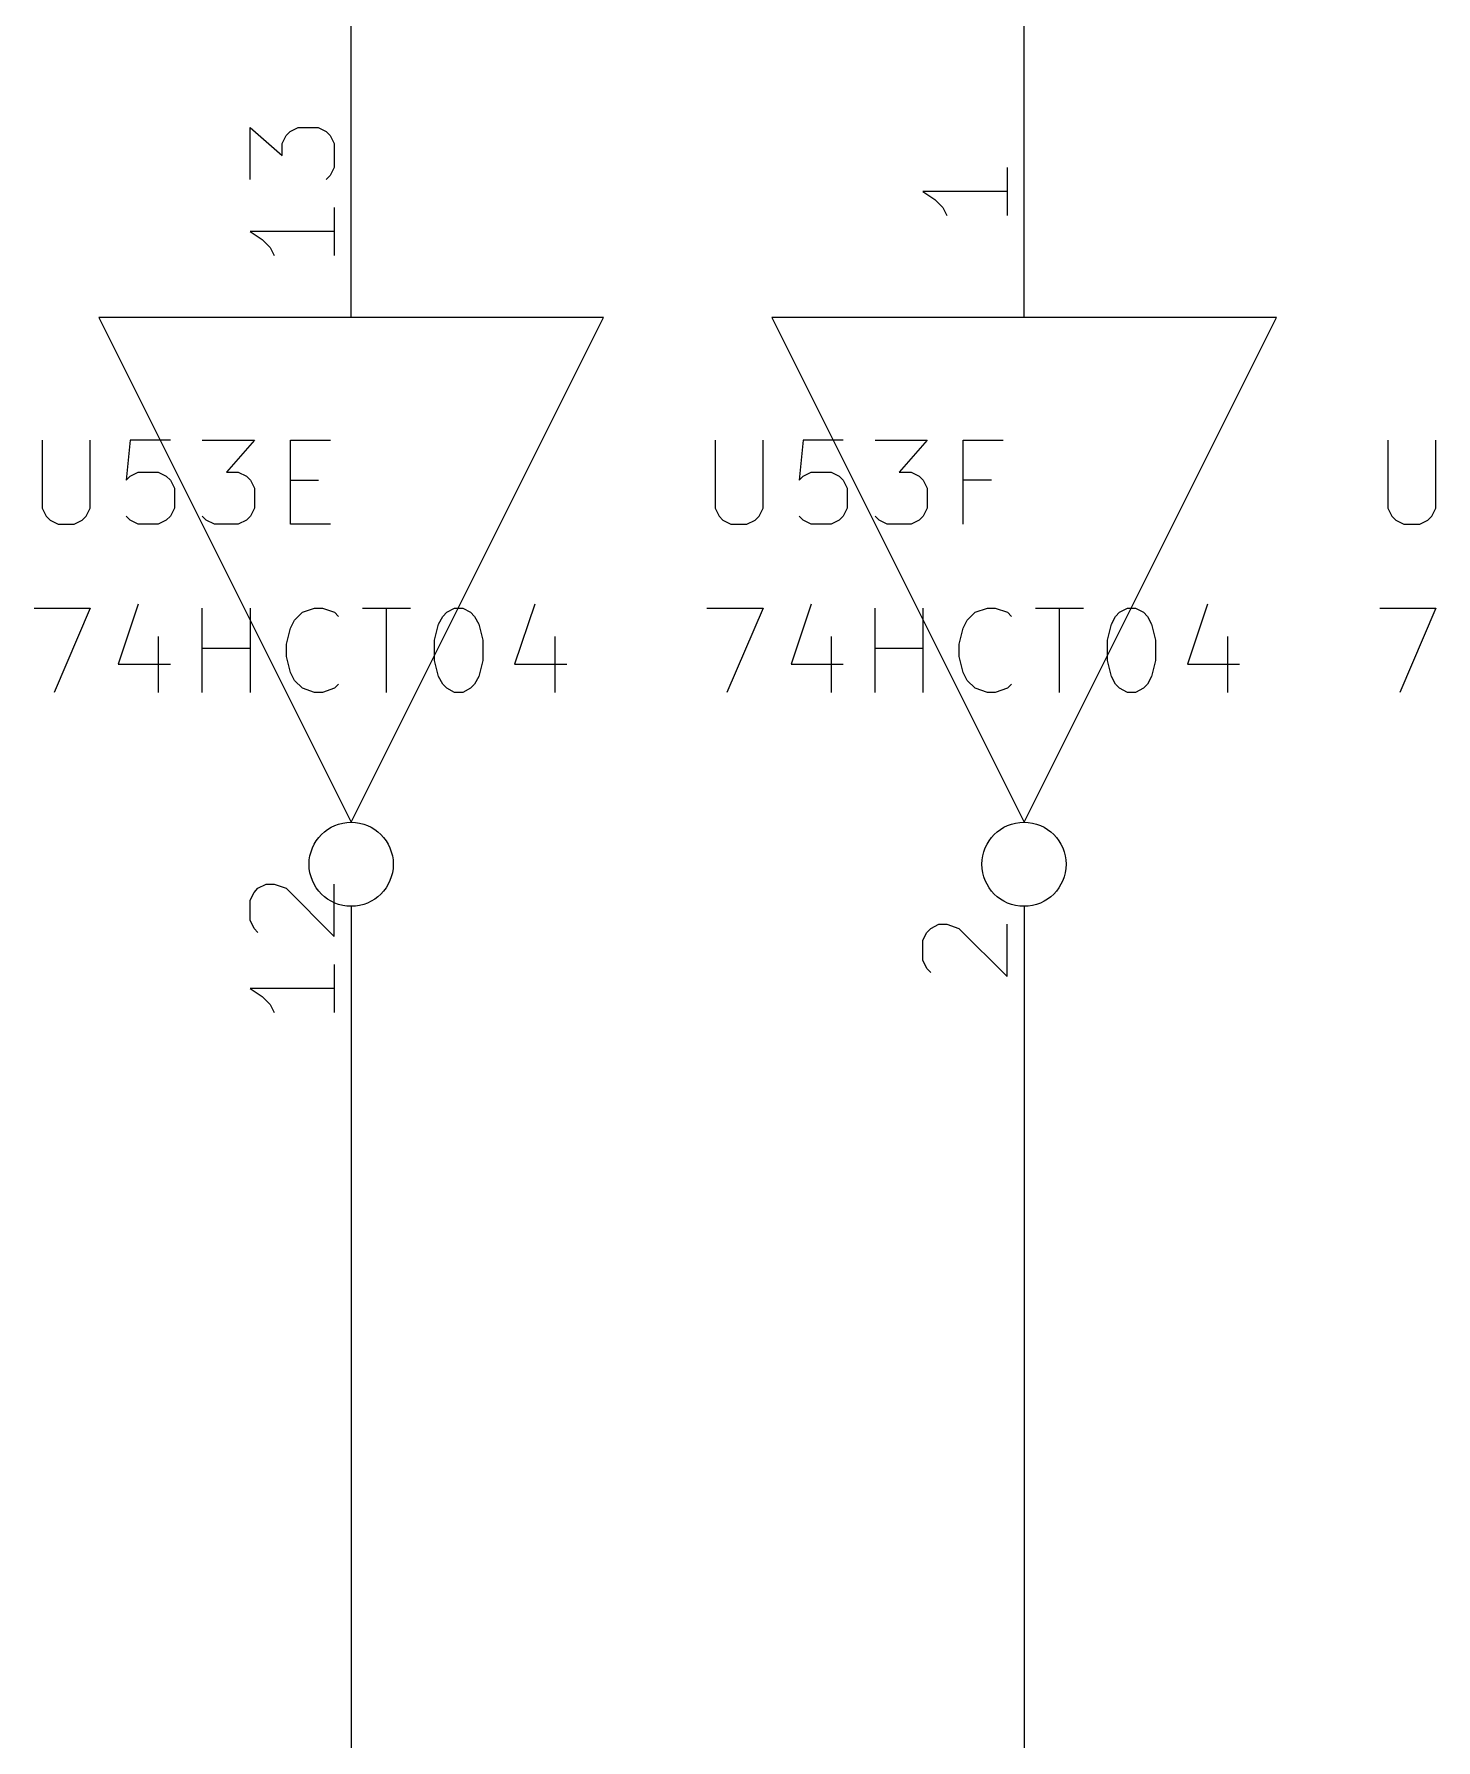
# Model space of a CAD drawing. Extents: x 0.4 to 16.1, y -11.3 to -0.4.
# Drawn here: x 3.312 to 4.145, y -3.846 to -2.831 of the extents above; entities that cross this region are included whole.
import ezdxf

# ---------------------------------------------------------------- set-up
doc = ezdxf.new("R2010")
doc.units = 0
doc.header["$MEASUREMENT"] = 0
for name, color, linetype in [('CYAN2', 4, 'CONTINUOUS'), ('GREEN3', 91, 'CONTINUOUS'), ('LYELLOW', 51, 'CONTINUOUS'), ('RED2', 1, 'CONTINUOUS'), ('RED3', 11, 'CONTINUOUS')]:
    doc.layers.add(name, color=color, linetype=linetype)

msp = doc.modelspace()

# ---------------------------------------------------------------- linework, layer by layer
at = {"layer": 'CYAN2', "linetype": 'CONTINUOUS'}
for p, q in [((3.3163, -3.0728), (3.3163, -3.1133)), ((3.3163, -3.0728), (3.3163, -3.1133)), ((3.3449, -3.1133), (3.3449, -3.0728)), ((3.3449, -3.1133), (3.3449, -3.0728)), ((3.3687, -3.0728), (3.3663, -3.0966)), ((3.3687, -3.0728), (3.3663, -3.0966)), ((3.3925, -3.0728), (3.3687, -3.0728)), ((3.3925, -3.0728), (3.3687, -3.0728)), ((3.4115, -3.0728), (3.4425, -3.0728)), ((3.4115, -3.0728), (3.4425, -3.0728)), ((3.4425, -3.0728), (3.4258, -3.0918)), ((3.4425, -3.0728), (3.4258, -3.0918)), ((3.4639, -3.1228), (3.4639, -3.0728)), ((3.4639, -3.0728), (3.4877, -3.0728)), ((3.4639, -3.1228), (3.4639, -3.0728)), ((3.4639, -3.0728), (3.4877, -3.0728)), ((3.7163, -3.0728), (3.7163, -3.1133)), ((3.7163, -3.0728), (3.7163, -3.1133)), ((3.7449, -3.1133), (3.7449, -3.0728)), ((3.7449, -3.1133), (3.7449, -3.0728)), ((3.7687, -3.0728), (3.7663, -3.0966)), ((3.7687, -3.0728), (3.7663, -3.0966)), ((3.7925, -3.0728), (3.7687, -3.0728)), ((3.7925, -3.0728), (3.7687, -3.0728)), ((3.8115, -3.0728), (3.8425, -3.0728)), ((3.8115, -3.0728), (3.8425, -3.0728)), ((3.8425, -3.0728), (3.8258, -3.0918)), ((3.8425, -3.0728), (3.8258, -3.0918)), ((3.8639, -3.1228), (3.8639, -3.0728)), ((3.8639, -3.0728), (3.8877, -3.0728)), ((3.8639, -3.1228), (3.8639, -3.0728)), ((3.8639, -3.0728), (3.8877, -3.0728)), ((4.1163, -3.0728), (4.1163, -3.1133)), ((4.1163, -3.0728), (4.1163, -3.1133)), ((4.1449, -3.1133), (4.1449, -3.0728)), ((4.1449, -3.1133), (4.1449, -3.0728)), ((3.3687, -3.0942), (3.3734, -3.0918)), ((3.3687, -3.0942), (3.3734, -3.0918)), ((3.3734, -3.0918), (3.3853, -3.0918)), ((3.3734, -3.0918), (3.3853, -3.0918)), ((3.3853, -3.0918), (3.3901, -3.0942)), ((3.3853, -3.0918), (3.3901, -3.0942)), ((3.4258, -3.0918), (3.4329, -3.0918)), ((3.4258, -3.0918), (3.4329, -3.0918)), ((3.4329, -3.0918), (3.4377, -3.0942)), ((3.4329, -3.0918), (3.4377, -3.0942)), ((3.7687, -3.0942), (3.7734, -3.0918)), ((3.7687, -3.0942), (3.7734, -3.0918)), ((3.7734, -3.0918), (3.7853, -3.0918)), ((3.7734, -3.0918), (3.7853, -3.0918)), ((3.7853, -3.0918), (3.7901, -3.0942)), ((3.7853, -3.0918), (3.7901, -3.0942)), ((3.8258, -3.0918), (3.8329, -3.0918)), ((3.8258, -3.0918), (3.8329, -3.0918)), ((3.8329, -3.0918), (3.8377, -3.0942)), ((3.8329, -3.0918), (3.8377, -3.0942)), ((3.3663, -3.0966), (3.3687, -3.0942)), ((3.3663, -3.0966), (3.3687, -3.0942)), ((3.3901, -3.0942), (3.3925, -3.0966)), ((3.3901, -3.0942), (3.3925, -3.0966)), ((3.3925, -3.0966), (3.3949, -3.1014)), ((3.3925, -3.0966), (3.3949, -3.1014)), ((3.3949, -3.1014), (3.3949, -3.1133)), ((3.3949, -3.1014), (3.3949, -3.1133)), ((3.4377, -3.0942), (3.4401, -3.0966)), ((3.4377, -3.0942), (3.4401, -3.0966)), ((3.4401, -3.0966), (3.4425, -3.1014)), ((3.4401, -3.0966), (3.4425, -3.1014)), ((3.4425, -3.1014), (3.4425, -3.1133)), ((3.4425, -3.1014), (3.4425, -3.1133)), ((3.4639, -3.0966), (3.4806, -3.0966)), ((3.4639, -3.0966), (3.4806, -3.0966)), ((3.7663, -3.0966), (3.7687, -3.0942)), ((3.7663, -3.0966), (3.7687, -3.0942)), ((3.7901, -3.0942), (3.7925, -3.0966)), ((3.7901, -3.0942), (3.7925, -3.0966)), ((3.7925, -3.0966), (3.7949, -3.1014)), ((3.7925, -3.0966), (3.7949, -3.1014)), ((3.7949, -3.1014), (3.7949, -3.1133)), ((3.7949, -3.1014), (3.7949, -3.1133)), ((3.8377, -3.0942), (3.8401, -3.0966)), ((3.8377, -3.0942), (3.8401, -3.0966)), ((3.8401, -3.0966), (3.8425, -3.1014)), ((3.8401, -3.0966), (3.8425, -3.1014)), ((3.8425, -3.1014), (3.8425, -3.1133)), ((3.8425, -3.1014), (3.8425, -3.1133)), ((3.8806, -3.0966), (3.8639, -3.0966)), ((3.8806, -3.0966), (3.8639, -3.0966)), ((3.3163, -3.1133), (3.3187, -3.118)), ((3.3163, -3.1133), (3.3187, -3.118)), ((3.3187, -3.118), (3.321, -3.1204)), ((3.3187, -3.118), (3.321, -3.1204)), ((3.321, -3.1204), (3.3258, -3.1228)), ((3.321, -3.1204), (3.3258, -3.1228)), ((3.3258, -3.1228), (3.3353, -3.1228)), ((3.3258, -3.1228), (3.3353, -3.1228)), ((3.3353, -3.1228), (3.3401, -3.1204)), ((3.3353, -3.1228), (3.3401, -3.1204)), ((3.3401, -3.1204), (3.3425, -3.118)), ((3.3401, -3.1204), (3.3425, -3.118)), ((3.3425, -3.118), (3.3449, -3.1133)), ((3.3425, -3.118), (3.3449, -3.1133)), ((3.3687, -3.1204), (3.3663, -3.118)), ((3.3687, -3.1204), (3.3663, -3.118)), ((3.3734, -3.1228), (3.3687, -3.1204)), ((3.3734, -3.1228), (3.3687, -3.1204)), ((3.3853, -3.1228), (3.3734, -3.1228)), ((3.3853, -3.1228), (3.3734, -3.1228)), ((3.3901, -3.1204), (3.3853, -3.1228)), ((3.3901, -3.1204), (3.3853, -3.1228)), ((3.3925, -3.118), (3.3901, -3.1204)), ((3.3925, -3.118), (3.3901, -3.1204)), ((3.3949, -3.1133), (3.3925, -3.118)), ((3.3949, -3.1133), (3.3925, -3.118)), ((3.4139, -3.1204), (3.4115, -3.118)), ((3.4139, -3.1204), (3.4115, -3.118)), ((3.4187, -3.1228), (3.4139, -3.1204)), ((3.4187, -3.1228), (3.4139, -3.1204)), ((3.4329, -3.1228), (3.4187, -3.1228)), ((3.4329, -3.1228), (3.4187, -3.1228)), ((3.4377, -3.1204), (3.4329, -3.1228)), ((3.4377, -3.1204), (3.4329, -3.1228)), ((3.4401, -3.118), (3.4377, -3.1204)), ((3.4401, -3.118), (3.4377, -3.1204)), ((3.4425, -3.1133), (3.4401, -3.118)), ((3.4425, -3.1133), (3.4401, -3.118)), ((3.4877, -3.1228), (3.4639, -3.1228)), ((3.4877, -3.1228), (3.4639, -3.1228)), ((3.7163, -3.1133), (3.7187, -3.118)), ((3.7163, -3.1133), (3.7187, -3.118)), ((3.7187, -3.118), (3.721, -3.1204)), ((3.7187, -3.118), (3.721, -3.1204)), ((3.721, -3.1204), (3.7258, -3.1228)), ((3.721, -3.1204), (3.7258, -3.1228)), ((3.7258, -3.1228), (3.7353, -3.1228)), ((3.7258, -3.1228), (3.7353, -3.1228)), ((3.7353, -3.1228), (3.7401, -3.1204)), ((3.7353, -3.1228), (3.7401, -3.1204)), ((3.7401, -3.1204), (3.7425, -3.118)), ((3.7401, -3.1204), (3.7425, -3.118)), ((3.7425, -3.118), (3.7449, -3.1133)), ((3.7425, -3.118), (3.7449, -3.1133)), ((3.7687, -3.1204), (3.7663, -3.118)), ((3.7687, -3.1204), (3.7663, -3.118)), ((3.7734, -3.1228), (3.7687, -3.1204)), ((3.7734, -3.1228), (3.7687, -3.1204)), ((3.7853, -3.1228), (3.7734, -3.1228)), ((3.7853, -3.1228), (3.7734, -3.1228)), ((3.7901, -3.1204), (3.7853, -3.1228)), ((3.7901, -3.1204), (3.7853, -3.1228)), ((3.7925, -3.118), (3.7901, -3.1204)), ((3.7925, -3.118), (3.7901, -3.1204)), ((3.7949, -3.1133), (3.7925, -3.118)), ((3.7949, -3.1133), (3.7925, -3.118)), ((3.8139, -3.1204), (3.8115, -3.118)), ((3.8139, -3.1204), (3.8115, -3.118)), ((3.8187, -3.1228), (3.8139, -3.1204)), ((3.8187, -3.1228), (3.8139, -3.1204)), ((3.8329, -3.1228), (3.8187, -3.1228)), ((3.8329, -3.1228), (3.8187, -3.1228)), ((3.8377, -3.1204), (3.8329, -3.1228)), ((3.8377, -3.1204), (3.8329, -3.1228)), ((3.8401, -3.118), (3.8377, -3.1204)), ((3.8401, -3.118), (3.8377, -3.1204)), ((3.8425, -3.1133), (3.8401, -3.118)), ((3.8425, -3.1133), (3.8401, -3.118)), ((4.1163, -3.1133), (4.1187, -3.118)), ((4.1163, -3.1133), (4.1187, -3.118)), ((4.1187, -3.118), (4.121, -3.1204)), ((4.1187, -3.118), (4.121, -3.1204)), ((4.121, -3.1204), (4.1258, -3.1228)), ((4.121, -3.1204), (4.1258, -3.1228)), ((4.1258, -3.1228), (4.1353, -3.1228)), ((4.1258, -3.1228), (4.1353, -3.1228)), ((4.1353, -3.1228), (4.1401, -3.1204)), ((4.1353, -3.1228), (4.1401, -3.1204)), ((4.1401, -3.1204), (4.1425, -3.118)), ((4.1401, -3.1204), (4.1425, -3.118)), ((4.1425, -3.118), (4.1449, -3.1133)), ((4.1425, -3.118), (4.1449, -3.1133)), ((3.3115, -3.1728), (3.3449, -3.1728)), ((3.3115, -3.1728), (3.3449, -3.1728)), ((3.3449, -3.1728), (3.3234, -3.2228)), ((3.3449, -3.1728), (3.3234, -3.2228)), ((3.3734, -3.1704), (3.3615, -3.2061)), ((3.3734, -3.1704), (3.3615, -3.2061)), ((3.4115, -3.2228), (3.4115, -3.1728)), ((3.4115, -3.2228), (3.4115, -3.1728)), ((3.4401, -3.2228), (3.4401, -3.1728)), ((3.4401, -3.2228), (3.4401, -3.1728)), ((3.471, -3.1752), (3.4782, -3.1728)), ((3.471, -3.1752), (3.4782, -3.1728)), ((3.4782, -3.1728), (3.4829, -3.1728)), ((3.4782, -3.1728), (3.4829, -3.1728)), ((3.4829, -3.1728), (3.4901, -3.1752)), ((3.4829, -3.1728), (3.4901, -3.1752)), ((3.5068, -3.1728), (3.5353, -3.1728)), ((3.5068, -3.1728), (3.5353, -3.1728)), ((3.521, -3.2228), (3.521, -3.1728)), ((3.521, -3.2228), (3.521, -3.1728)), ((3.5568, -3.1752), (3.5615, -3.1728)), ((3.5568, -3.1752), (3.5615, -3.1728)), ((3.5615, -3.1728), (3.5663, -3.1728)), ((3.5615, -3.1728), (3.5663, -3.1728)), ((3.5663, -3.1728), (3.571, -3.1752)), ((3.5663, -3.1728), (3.571, -3.1752)), ((3.6091, -3.1704), (3.5972, -3.2061)), ((3.6091, -3.1704), (3.5972, -3.2061)), ((3.7115, -3.1728), (3.7449, -3.1728)), ((3.7115, -3.1728), (3.7449, -3.1728)), ((3.7449, -3.1728), (3.7234, -3.2228)), ((3.7449, -3.1728), (3.7234, -3.2228)), ((3.7734, -3.1704), (3.7615, -3.2061)), ((3.7734, -3.1704), (3.7615, -3.2061)), ((3.8115, -3.2228), (3.8115, -3.1728)), ((3.8115, -3.2228), (3.8115, -3.1728)), ((3.8401, -3.2228), (3.8401, -3.1728)), ((3.8401, -3.2228), (3.8401, -3.1728)), ((3.871, -3.1752), (3.8782, -3.1728)), ((3.871, -3.1752), (3.8782, -3.1728)), ((3.8782, -3.1728), (3.8829, -3.1728)), ((3.8782, -3.1728), (3.8829, -3.1728)), ((3.8829, -3.1728), (3.8901, -3.1752)), ((3.8829, -3.1728), (3.8901, -3.1752)), ((3.9068, -3.1728), (3.9353, -3.1728)), ((3.9068, -3.1728), (3.9353, -3.1728)), ((3.921, -3.2228), (3.921, -3.1728)), ((3.921, -3.2228), (3.921, -3.1728)), ((3.9568, -3.1752), (3.9615, -3.1728)), ((3.9568, -3.1752), (3.9615, -3.1728)), ((3.9615, -3.1728), (3.9663, -3.1728)), ((3.9615, -3.1728), (3.9663, -3.1728)), ((3.9663, -3.1728), (3.971, -3.1752)), ((3.9663, -3.1728), (3.971, -3.1752)), ((4.0091, -3.1704), (3.9972, -3.2061)), ((4.0091, -3.1704), (3.9972, -3.2061)), ((4.1115, -3.1728), (4.1449, -3.1728)), ((4.1115, -3.1728), (4.1449, -3.1728)), ((4.1449, -3.1728), (4.1234, -3.2228)), ((4.1449, -3.1728), (4.1234, -3.2228)), ((3.4639, -3.1847), (3.4663, -3.1799)), ((3.4639, -3.1847), (3.4663, -3.1799)), ((3.4663, -3.1799), (3.471, -3.1752)), ((3.4663, -3.1799), (3.471, -3.1752)), ((3.4901, -3.1752), (3.4925, -3.1776)), ((3.4901, -3.1752), (3.4925, -3.1776)), ((3.5496, -3.1918), (3.552, -3.1823)), ((3.5496, -3.1918), (3.552, -3.1823)), ((3.552, -3.1823), (3.5544, -3.1776)), ((3.552, -3.1823), (3.5544, -3.1776)), ((3.5544, -3.1776), (3.5568, -3.1752)), ((3.5544, -3.1776), (3.5568, -3.1752)), ((3.571, -3.1752), (3.5734, -3.1776)), ((3.571, -3.1752), (3.5734, -3.1776)), ((3.5734, -3.1776), (3.5758, -3.1823)), ((3.5734, -3.1776), (3.5758, -3.1823)), ((3.5758, -3.1823), (3.5782, -3.1918)), ((3.5758, -3.1823), (3.5782, -3.1918)), ((3.8639, -3.1847), (3.8663, -3.1799)), ((3.8639, -3.1847), (3.8663, -3.1799)), ((3.8663, -3.1799), (3.871, -3.1752)), ((3.8663, -3.1799), (3.871, -3.1752)), ((3.8901, -3.1752), (3.8925, -3.1776)), ((3.8901, -3.1752), (3.8925, -3.1776)), ((3.9496, -3.1918), (3.952, -3.1823)), ((3.9496, -3.1918), (3.952, -3.1823)), ((3.952, -3.1823), (3.9544, -3.1776)), ((3.952, -3.1823), (3.9544, -3.1776)), ((3.9544, -3.1776), (3.9568, -3.1752)), ((3.9544, -3.1776), (3.9568, -3.1752)), ((3.971, -3.1752), (3.9734, -3.1776)), ((3.971, -3.1752), (3.9734, -3.1776)), ((3.9734, -3.1776), (3.9758, -3.1823)), ((3.9734, -3.1776), (3.9758, -3.1823)), ((3.9758, -3.1823), (3.9782, -3.1918)), ((3.9758, -3.1823), (3.9782, -3.1918)), ((3.3853, -3.1895), (3.3853, -3.2228)), ((3.3853, -3.1895), (3.3853, -3.2228)), ((3.4615, -3.1942), (3.4639, -3.1847)), ((3.4615, -3.1942), (3.4639, -3.1847)), ((3.4615, -3.2014), (3.4615, -3.1942)), ((3.4615, -3.2014), (3.4615, -3.1942)), ((3.5496, -3.2038), (3.5496, -3.1918)), ((3.5496, -3.2038), (3.5496, -3.1918)), ((3.5782, -3.1918), (3.5782, -3.2038)), ((3.5782, -3.1918), (3.5782, -3.2038)), ((3.621, -3.1895), (3.621, -3.2228)), ((3.621, -3.1895), (3.621, -3.2228)), ((3.7853, -3.1895), (3.7853, -3.2228)), ((3.7853, -3.1895), (3.7853, -3.2228)), ((3.8615, -3.1942), (3.8639, -3.1847)), ((3.8615, -3.1942), (3.8639, -3.1847)), ((3.8615, -3.2014), (3.8615, -3.1942)), ((3.8615, -3.2014), (3.8615, -3.1942)), ((3.9496, -3.2038), (3.9496, -3.1918)), ((3.9496, -3.2038), (3.9496, -3.1918)), ((3.9782, -3.1918), (3.9782, -3.2038)), ((3.9782, -3.1918), (3.9782, -3.2038)), ((4.021, -3.1895), (4.021, -3.2228)), ((4.021, -3.1895), (4.021, -3.2228)), ((3.4115, -3.1966), (3.4401, -3.1966)), ((3.4115, -3.1966), (3.4401, -3.1966)), ((3.4639, -3.2109), (3.4615, -3.2014)), ((3.4639, -3.2109), (3.4615, -3.2014)), ((3.552, -3.2133), (3.5496, -3.2038)), ((3.552, -3.2133), (3.5496, -3.2038)), ((3.5782, -3.2038), (3.5758, -3.2133)), ((3.5782, -3.2038), (3.5758, -3.2133)), ((3.8115, -3.1966), (3.8401, -3.1966)), ((3.8115, -3.1966), (3.8401, -3.1966)), ((3.8639, -3.2109), (3.8615, -3.2014)), ((3.8639, -3.2109), (3.8615, -3.2014)), ((3.952, -3.2133), (3.9496, -3.2038)), ((3.952, -3.2133), (3.9496, -3.2038)), ((3.9782, -3.2038), (3.9758, -3.2133)), ((3.9782, -3.2038), (3.9758, -3.2133)), ((3.3615, -3.2061), (3.3925, -3.2061)), ((3.3615, -3.2061), (3.3925, -3.2061)), ((3.4663, -3.2157), (3.4639, -3.2109)), ((3.4663, -3.2157), (3.4639, -3.2109)), ((3.5544, -3.218), (3.552, -3.2133)), ((3.5544, -3.218), (3.552, -3.2133)), ((3.5758, -3.2133), (3.5734, -3.218)), ((3.5758, -3.2133), (3.5734, -3.218)), ((3.5972, -3.2061), (3.6282, -3.2061)), ((3.5972, -3.2061), (3.6282, -3.2061)), ((3.7615, -3.2061), (3.7925, -3.2061)), ((3.7615, -3.2061), (3.7925, -3.2061)), ((3.8663, -3.2157), (3.8639, -3.2109)), ((3.8663, -3.2157), (3.8639, -3.2109)), ((3.9544, -3.218), (3.952, -3.2133)), ((3.9544, -3.218), (3.952, -3.2133)), ((3.9758, -3.2133), (3.9734, -3.218)), ((3.9758, -3.2133), (3.9734, -3.218)), ((3.9972, -3.2061), (4.0282, -3.2061)), ((3.9972, -3.2061), (4.0282, -3.2061)), ((3.471, -3.2204), (3.4663, -3.2157)), ((3.471, -3.2204), (3.4663, -3.2157)), ((3.4782, -3.2228), (3.471, -3.2204)), ((3.4782, -3.2228), (3.471, -3.2204)), ((3.4829, -3.2228), (3.4782, -3.2228)), ((3.4829, -3.2228), (3.4782, -3.2228)), ((3.4901, -3.2204), (3.4829, -3.2228)), ((3.4901, -3.2204), (3.4829, -3.2228)), ((3.4925, -3.218), (3.4901, -3.2204)), ((3.4925, -3.218), (3.4901, -3.2204)), ((3.5568, -3.2204), (3.5544, -3.218)), ((3.5568, -3.2204), (3.5544, -3.218)), ((3.5615, -3.2228), (3.5568, -3.2204)), ((3.5615, -3.2228), (3.5568, -3.2204)), ((3.5663, -3.2228), (3.5615, -3.2228)), ((3.5663, -3.2228), (3.5615, -3.2228)), ((3.571, -3.2204), (3.5663, -3.2228)), ((3.571, -3.2204), (3.5663, -3.2228)), ((3.5734, -3.218), (3.571, -3.2204)), ((3.5734, -3.218), (3.571, -3.2204)), ((3.871, -3.2204), (3.8663, -3.2157)), ((3.871, -3.2204), (3.8663, -3.2157)), ((3.8782, -3.2228), (3.871, -3.2204)), ((3.8782, -3.2228), (3.871, -3.2204)), ((3.8829, -3.2228), (3.8782, -3.2228)), ((3.8829, -3.2228), (3.8782, -3.2228)), ((3.8901, -3.2204), (3.8829, -3.2228)), ((3.8901, -3.2204), (3.8829, -3.2228)), ((3.8925, -3.218), (3.8901, -3.2204)), ((3.8925, -3.218), (3.8901, -3.2204)), ((3.9568, -3.2204), (3.9544, -3.218)), ((3.9568, -3.2204), (3.9544, -3.218)), ((3.9615, -3.2228), (3.9568, -3.2204)), ((3.9615, -3.2228), (3.9568, -3.2204)), ((3.9663, -3.2228), (3.9615, -3.2228)), ((3.9663, -3.2228), (3.9615, -3.2228)), ((3.971, -3.2204), (3.9663, -3.2228)), ((3.971, -3.2204), (3.9663, -3.2228)), ((3.9734, -3.218), (3.971, -3.2204)), ((3.9734, -3.218), (3.971, -3.2204))]:
    msp.add_line(p, q, dxfattribs=at)
at = {"layer": 'GREEN3', "linetype": 'CONTINUOUS'}
for p, q in [((3.9, -2.85), (3.9, -1.9)), ((3.5, -2.85), (3.5, -2.05)), ((3.5, -3.45), (3.5, -4.55)), ((3.9, -3.45), (3.9, -4.65))]:
    msp.add_line(p, q, dxfattribs=at)
at = {"layer": 'LYELLOW', "linetype": 'CONTINUOUS'}
for p, q in [((3.65, -3), (3.35, -3)), ((3.35, -3), (3.5, -3.3)), ((3.5, -3.3), (3.65, -3)), ((4.05, -3), (3.75, -3)), ((3.75, -3), (3.9, -3.3)), ((3.9, -3.3), (4.05, -3))]:
    msp.add_line(p, q, dxfattribs=at)
at = {"layer": 'RED2', "linetype": 'CONTINUOUS'}
for p, q in [((3.5, -3), (3.5, -2.85)), ((3.5, -3), (3.5, -2.85)), ((3.9, -3), (3.9, -2.85)), ((3.9, -3), (3.9, -2.85)), ((3.65, -3), (3.35, -3)), ((3.35, -3), (3.5, -3.3)), ((3.5, -3.3), (3.65, -3)), ((4.05, -3), (3.75, -3)), ((3.75, -3), (3.9, -3.3)), ((3.9, -3.3), (4.05, -3)), ((3.5, -3.35), (3.5, -3.45)), ((3.5, -3.35), (3.5, -3.45)), ((3.9, -3.35), (3.9, -3.45)), ((3.9, -3.35), (3.9, -3.45))]:
    msp.add_line(p, q, dxfattribs=at)
at = {"layer": 'RED2'}
for centre in [(3.5, -3.325), (3.5, -3.325), (3.9, -3.325), (3.9, -3.325)]:
    msp.add_circle(centre, 0.025, dxfattribs=at)
at = {"layer": 'RED3', "linetype": 'CONTINUOUS'}
for p, q in [((3.4399, -2.9179), (3.4399, -2.8869)), ((3.4399, -2.8869), (3.4589, -2.9036)), ((3.4399, -2.9179), (3.4399, -2.8869)), ((3.4399, -2.8869), (3.4589, -2.9036)), ((3.4613, -2.8917), (3.4637, -2.8893)), ((3.4613, -2.8917), (3.4637, -2.8893)), ((3.4637, -2.8893), (3.4684, -2.8869)), ((3.4637, -2.8893), (3.4684, -2.8869)), ((3.4684, -2.8869), (3.4804, -2.8869)), ((3.4684, -2.8869), (3.4804, -2.8869)), ((3.4804, -2.8869), (3.4851, -2.8893)), ((3.4804, -2.8869), (3.4851, -2.8893)), ((3.4851, -2.8893), (3.4875, -2.8917)), ((3.4851, -2.8893), (3.4875, -2.8917)), ((3.4589, -2.8964), (3.4613, -2.8917)), ((3.4589, -2.8964), (3.4613, -2.8917)), ((3.4589, -2.9036), (3.4589, -2.8964)), ((3.4589, -2.9036), (3.4589, -2.8964)), ((3.4875, -2.8917), (3.4899, -2.8964)), ((3.4875, -2.8917), (3.4899, -2.8964)), ((3.4899, -2.8964), (3.4899, -2.9107)), ((3.4899, -2.8964), (3.4899, -2.9107)), ((3.4875, -2.9155), (3.4851, -2.9179)), ((3.4875, -2.9155), (3.4851, -2.9179)), ((3.4899, -2.9107), (3.4875, -2.9155)), ((3.4899, -2.9107), (3.4875, -2.9155)), ((3.8899, -2.9107), (3.8899, -2.9393)), ((3.8899, -2.9107), (3.8899, -2.9393)), ((3.8899, -2.925), (3.8399, -2.925)), ((3.8399, -2.925), (3.847, -2.9298)), ((3.8899, -2.925), (3.8399, -2.925)), ((3.8399, -2.925), (3.847, -2.9298)), ((3.847, -2.9298), (3.8518, -2.9345)), ((3.847, -2.9298), (3.8518, -2.9345)), ((3.4899, -2.9345), (3.4899, -2.9631)), ((3.4899, -2.9345), (3.4899, -2.9631)), ((3.8518, -2.9345), (3.8542, -2.9393)), ((3.8518, -2.9345), (3.8542, -2.9393)), ((3.4899, -2.9488), (3.4399, -2.9488)), ((3.4399, -2.9488), (3.447, -2.9536)), ((3.4899, -2.9488), (3.4399, -2.9488)), ((3.4399, -2.9488), (3.447, -2.9536)), ((3.447, -2.9536), (3.4518, -2.9583)), ((3.447, -2.9536), (3.4518, -2.9583)), ((3.4518, -2.9583), (3.4542, -2.9631)), ((3.4518, -2.9583), (3.4542, -2.9631)), ((3.4399, -3.3464), (3.4423, -3.3417)), ((3.4399, -3.3464), (3.4423, -3.3417)), ((3.4399, -3.3583), (3.4399, -3.3464)), ((3.4399, -3.3583), (3.4399, -3.3464)), ((3.4423, -3.3417), (3.4446, -3.3393)), ((3.4423, -3.3417), (3.4446, -3.3393)), ((3.4446, -3.3393), (3.4494, -3.3369)), ((3.4446, -3.3393), (3.4494, -3.3369)), ((3.4494, -3.3369), (3.4542, -3.3369)), ((3.4494, -3.3369), (3.4542, -3.3369)), ((3.4542, -3.3369), (3.4613, -3.3393)), ((3.4542, -3.3369), (3.4613, -3.3393)), ((3.4613, -3.3393), (3.4899, -3.3679)), ((3.4613, -3.3393), (3.4899, -3.3679)), ((3.4899, -3.3679), (3.4899, -3.3369)), ((3.4899, -3.3679), (3.4899, -3.3369)), ((3.4423, -3.3631), (3.4399, -3.3583)), ((3.4423, -3.3631), (3.4399, -3.3583)), ((3.4446, -3.3655), (3.4423, -3.3631)), ((3.4446, -3.3655), (3.4423, -3.3631)), ((3.8399, -3.3702), (3.8423, -3.3655)), ((3.8399, -3.3702), (3.8423, -3.3655)), ((3.8423, -3.3655), (3.8446, -3.3631)), ((3.8423, -3.3655), (3.8446, -3.3631)), ((3.8446, -3.3631), (3.8494, -3.3607)), ((3.8446, -3.3631), (3.8494, -3.3607)), ((3.8494, -3.3607), (3.8542, -3.3607)), ((3.8494, -3.3607), (3.8542, -3.3607)), ((3.8542, -3.3607), (3.8613, -3.3631)), ((3.8542, -3.3607), (3.8613, -3.3631)), ((3.8613, -3.3631), (3.8899, -3.3917)), ((3.8613, -3.3631), (3.8899, -3.3917)), ((3.8899, -3.3917), (3.8899, -3.3607)), ((3.8899, -3.3917), (3.8899, -3.3607)), ((3.8399, -3.3821), (3.8399, -3.3702)), ((3.8399, -3.3821), (3.8399, -3.3702)), ((3.4899, -3.3845), (3.4899, -3.4131)), ((3.4899, -3.3845), (3.4899, -3.4131)), ((3.8423, -3.3869), (3.8399, -3.3821)), ((3.8423, -3.3869), (3.8399, -3.3821)), ((3.8446, -3.3893), (3.8423, -3.3869)), ((3.8446, -3.3893), (3.8423, -3.3869)), ((3.4899, -3.3988), (3.4399, -3.3988)), ((3.4399, -3.3988), (3.447, -3.4036)), ((3.4899, -3.3988), (3.4399, -3.3988)), ((3.4399, -3.3988), (3.447, -3.4036)), ((3.447, -3.4036), (3.4518, -3.4083)), ((3.447, -3.4036), (3.4518, -3.4083)), ((3.4518, -3.4083), (3.4542, -3.4131)), ((3.4518, -3.4083), (3.4542, -3.4131))]:
    msp.add_line(p, q, dxfattribs=at)

doc.saveas('drawing.dxf')
